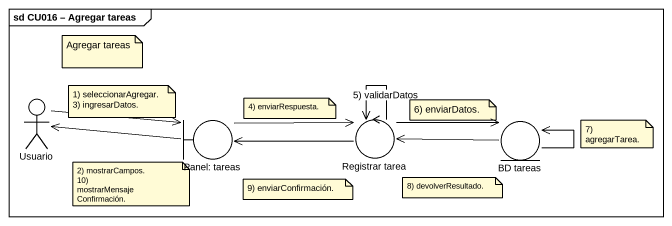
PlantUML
@startuml
mainframe sd CU016 – Agregar tareas
actor Usuario
boundary "Panel: tareas" as Panel_tareas
control "Registrar tarea" as Registrar_tarea
entity "BD tareas" as BD_tareas
Usuario -right-> Panel_tareas
Panel_tareas -left-> Usuario
Panel_tareas -right-> Registrar_tarea
Registrar_tarea -left-> Panel_tareas
Registrar_tarea --> Registrar_tarea : 5) validarDatos
Registrar_tarea -right-> BD_tareas
BD_tareas -left-> Registrar_tarea
BD_tareas --> BD_tareas
note as N1
  Agregar tareas
end note
note as N2
  1) seleccionarAgregar.
  3) ingresarDatos.
end note
note as N3
  4) enviarRespuesta.
end note
note as N4
  6) enviarDatos.
end note
note as N5
  7) agregarTarea.
end note
note as N6
  2) mostrarCampos.
  10) mostrarMensajeConfirmación.
end note
note as N7
  9) enviarConfirmación.
end note
note as N8
  8) devolverResultado.
end note
@enduml
